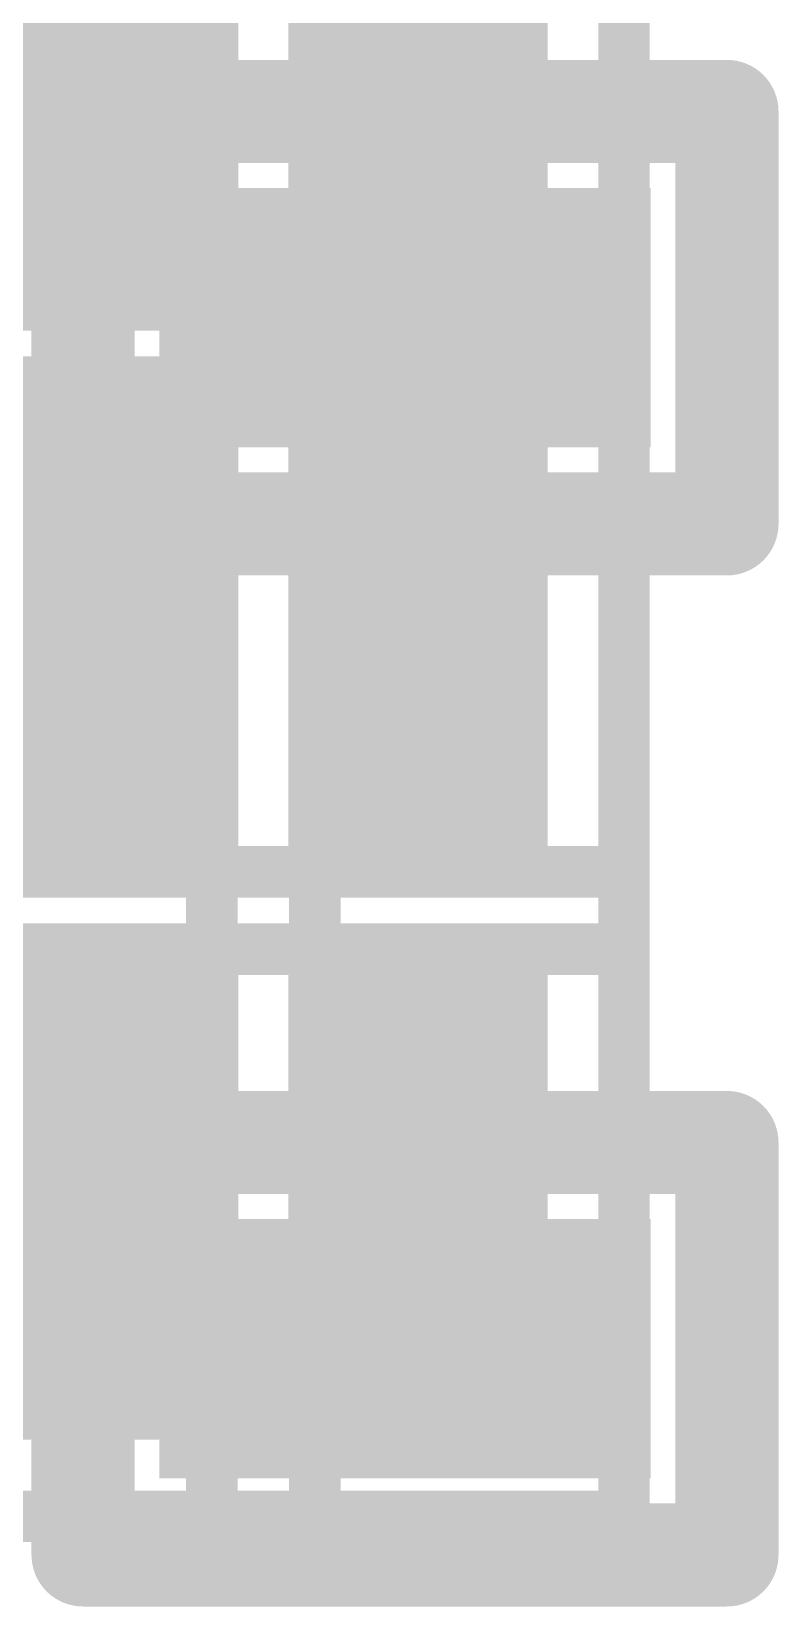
# Model space of a CAD drawing. Header units: millimetres. Extents: x 169 to 355, y 129 to 253.
# Drawn here: x 204.275 to 205.725, y 140.5 to 143.555 of the extents above; entities that cross this region are included whole.
import ezdxf

# ---------------------------------------------------------------- set-up
doc = ezdxf.new("R2010")
doc.units = ezdxf.units.MM
for name, color, linetype in [('BottomLayer', 5, 'Continuous'), ('BottomPaste', 16, 'Continuous'), ('BottomSolder', 6, 'Continuous'), ('Mechanical1', 6, 'Continuous'), ('Mechanical15', 56, 'Continuous'), ('TopLayer', 1, 'Continuous'), ('TopOverlay', 2, 'Continuous'), ('TopPaste', 8, 'Continuous'), ('TopSolder', 216, 'Continuous')]:
    doc.layers.add(name, color=color, linetype=linetype)

# ---------------------------------------------------------------- blocks, each defined once
blk = doc.blocks.new('R0201________B_259')
at = {"layer": 'BottomLayer'}
for points in [[(-0.075, -0.15), (-0.075, 0.15), (-0.375, -0.15), (-0.375, 0.15)], [(0.375, -0.15), (0.375, 0.15), (0.075, -0.15), (0.075, 0.15)]]:
    blk.add_solid(points, dxfattribs=at)
at = {"layer": 'BottomPaste'}
for points in [[(-0.075, -0.15), (-0.075, 0.15), (-0.375, -0.15), (-0.375, 0.15)], [(0.375, -0.15), (0.375, 0.15), (0.075, -0.15), (0.075, 0.15)]]:
    blk.add_solid(points, dxfattribs=at)
at = {"layer": 'BottomSolder'}
for points in [[(0.0266, -0.2516), (0.0266, 0.2516), (-0.4766, -0.2516), (-0.4766, 0.2516)], [(0.4766, -0.2516), (0.4766, 0.2516), (-0.0266, -0.2516), (-0.0266, 0.2516)]]:
    blk.add_solid(points, dxfattribs=at)
at = {"layer": 'Mechanical1', "const_width": 0.1}
for points in [[(-0.2999, 0.1499), (-0.2999, -0.15)], [(-0.2999, 0.1499), (0.3001, 0.1499)], [(0.3001, 0.1499), (0.3001, -0.15)], [(-0.2999, -0.15), (0.3001, -0.15)]]:
    blk.add_lwpolyline(points, dxfattribs=at)
at = {"layer": 'Mechanical1', "const_width": 0.05}
for points in [[(-0.3249, 0.1499, 1), (-0.2749, 0.1499, 1)], [(-0.3249, 0.1499, 1), (-0.2749, 0.1499, 1)], [(0.2751, 0.1499, 1), (0.3251, 0.1499, 1)], [(0.2751, 0.1499, 1), (0.3251, 0.1499, 1)], [(-0.3249, -0.15, 1), (-0.2749, -0.15, 1)], [(-0.3249, -0.15, 1), (-0.2749, -0.15, 1)], [(0.2751, -0.15, 1), (0.3251, -0.15, 1)], [(0.2751, -0.15, 1), (0.3251, -0.15, 1)]]:
    blk.add_lwpolyline(points, format="xyb", close=True, dxfattribs=at)
at = {"layer": 'Mechanical15', "const_width": 0.1}
for points in [[(-0.625, 0.4), (-0.625, -0.4)], [(-0.625, 0.4), (0.625, 0.4)], [(0.625, 0.4), (0.625, -0.4)], [(0, 0.15), (0, -0.15)], [(-0.15, 0), (0.15, 0)], [(-0.625, -0.4), (0.625, -0.4)]]:
    blk.add_lwpolyline(points, dxfattribs=at)
at = {"layer": 'Mechanical15', "const_width": 0.05}
for points in [[(-0.65, 0.4, 1), (-0.6, 0.4, 1)], [(-0.65, 0.4, 1), (-0.6, 0.4, 1)], [(0.6, 0.4, 1), (0.65, 0.4, 1)], [(0.6, 0.4, 1), (0.65, 0.4, 1)], [(-0.025, 0.15, 1), (0.025, 0.15, 1)], [(-0.175, 0, 1), (-0.125, 0, 1)], [(0.125, 0, 1), (0.175, 0, 1)], [(-0.025, -0.15, 1), (0.025, -0.15, 1)], [(-0.65, -0.4, 1), (-0.6, -0.4, 1)], [(-0.65, -0.4, 1), (-0.6, -0.4, 1)], [(0.6, -0.4, 1), (0.65, -0.4, 1)], [(0.6, -0.4, 1), (0.65, -0.4, 1)]]:
    blk.add_lwpolyline(points, format="xyb", close=True, dxfattribs=at)
blk = doc.blocks.new('R0201________B_270')
at = {"layer": 'BottomLayer'}
for points in [[(-0.075, -0.15), (-0.075, 0.15), (-0.375, -0.15), (-0.375, 0.15)], [(0.375, -0.15), (0.375, 0.15), (0.075, -0.15), (0.075, 0.15)]]:
    blk.add_solid(points, dxfattribs=at)
at = {"layer": 'BottomPaste'}
for points in [[(-0.075, -0.15), (-0.075, 0.15), (-0.375, -0.15), (-0.375, 0.15)], [(0.375, -0.15), (0.375, 0.15), (0.075, -0.15), (0.075, 0.15)]]:
    blk.add_solid(points, dxfattribs=at)
at = {"layer": 'BottomSolder'}
for points in [[(0.0266, -0.2516), (0.0266, 0.2516), (-0.4766, -0.2516), (-0.4766, 0.2516)], [(0.4766, -0.2516), (0.4766, 0.2516), (-0.0266, -0.2516), (-0.0266, 0.2516)]]:
    blk.add_solid(points, dxfattribs=at)
at = {"layer": 'Mechanical1', "const_width": 0.1}
for points in [[(-0.2999, 0.1499), (-0.2999, -0.15)], [(-0.2999, 0.1499), (0.3001, 0.1499)], [(0.3001, 0.1499), (0.3001, -0.15)], [(-0.2999, -0.15), (0.3001, -0.15)]]:
    blk.add_lwpolyline(points, dxfattribs=at)
at = {"layer": 'Mechanical1', "const_width": 0.05}
for points in [[(-0.3249, 0.1499, 1), (-0.2749, 0.1499, 1)], [(-0.3249, 0.1499, 1), (-0.2749, 0.1499, 1)], [(0.2751, 0.1499, 1), (0.3251, 0.1499, 1)], [(0.2751, 0.1499, 1), (0.3251, 0.1499, 1)], [(-0.3249, -0.15, 1), (-0.2749, -0.15, 1)], [(-0.3249, -0.15, 1), (-0.2749, -0.15, 1)], [(0.2751, -0.15, 1), (0.3251, -0.15, 1)], [(0.2751, -0.15, 1), (0.3251, -0.15, 1)]]:
    blk.add_lwpolyline(points, format="xyb", close=True, dxfattribs=at)
at = {"layer": 'Mechanical15', "const_width": 0.1}
for points in [[(-0.625, 0.4), (-0.625, -0.4)], [(-0.625, 0.4), (0.625, 0.4)], [(0.625, 0.4), (0.625, -0.4)], [(0, 0.15), (0, -0.15)], [(-0.15, 0), (0.15, 0)], [(-0.625, -0.4), (0.625, -0.4)]]:
    blk.add_lwpolyline(points, dxfattribs=at)
at = {"layer": 'Mechanical15', "const_width": 0.05}
for points in [[(-0.65, 0.4, 1), (-0.6, 0.4, 1)], [(-0.65, 0.4, 1), (-0.6, 0.4, 1)], [(0.6, 0.4, 1), (0.65, 0.4, 1)], [(0.6, 0.4, 1), (0.65, 0.4, 1)], [(-0.025, 0.15, 1), (0.025, 0.15, 1)], [(-0.175, 0, 1), (-0.125, 0, 1)], [(0.125, 0, 1), (0.175, 0, 1)], [(-0.025, -0.15, 1), (0.025, -0.15, 1)], [(-0.65, -0.4, 1), (-0.6, -0.4, 1)], [(-0.65, -0.4, 1), (-0.6, -0.4, 1)], [(0.6, -0.4, 1), (0.65, -0.4, 1)], [(0.6, -0.4, 1), (0.65, -0.4, 1)]]:
    blk.add_lwpolyline(points, format="xyb", close=True, dxfattribs=at)
blk = doc.blocks.new('R0201________B_310')
at = {"layer": 'BottomLayer'}
for points in [[(-0.075, -0.15), (-0.075, 0.15), (-0.375, -0.15), (-0.375, 0.15)], [(0.375, -0.15), (0.375, 0.15), (0.075, -0.15), (0.075, 0.15)]]:
    blk.add_solid(points, dxfattribs=at)
at = {"layer": 'BottomPaste'}
for points in [[(-0.075, -0.15), (-0.075, 0.15), (-0.375, -0.15), (-0.375, 0.15)], [(0.375, -0.15), (0.375, 0.15), (0.075, -0.15), (0.075, 0.15)]]:
    blk.add_solid(points, dxfattribs=at)
at = {"layer": 'BottomSolder'}
for points in [[(0.0266, -0.2516), (0.0266, 0.2516), (-0.4766, -0.2516), (-0.4766, 0.2516)], [(0.4766, -0.2516), (0.4766, 0.2516), (-0.0266, -0.2516), (-0.0266, 0.2516)]]:
    blk.add_solid(points, dxfattribs=at)
at = {"layer": 'Mechanical1', "const_width": 0.1}
for points in [[(-0.2999, 0.1499), (-0.2999, -0.15)], [(-0.2999, 0.1499), (0.3001, 0.1499)], [(0.3001, 0.1499), (0.3001, -0.15)], [(-0.2999, -0.15), (0.3001, -0.15)]]:
    blk.add_lwpolyline(points, dxfattribs=at)
at = {"layer": 'Mechanical1', "const_width": 0.05}
for points in [[(-0.3249, 0.1499, 1), (-0.2749, 0.1499, 1)], [(-0.3249, 0.1499, 1), (-0.2749, 0.1499, 1)], [(0.2751, 0.1499, 1), (0.3251, 0.1499, 1)], [(0.2751, 0.1499, 1), (0.3251, 0.1499, 1)], [(-0.3249, -0.15, 1), (-0.2749, -0.15, 1)], [(-0.3249, -0.15, 1), (-0.2749, -0.15, 1)], [(0.2751, -0.15, 1), (0.3251, -0.15, 1)], [(0.2751, -0.15, 1), (0.3251, -0.15, 1)]]:
    blk.add_lwpolyline(points, format="xyb", close=True, dxfattribs=at)
at = {"layer": 'Mechanical15', "const_width": 0.1}
for points in [[(-0.625, 0.4), (-0.625, -0.4)], [(-0.625, 0.4), (0.625, 0.4)], [(0.625, 0.4), (0.625, -0.4)], [(0, 0.15), (0, -0.15)], [(-0.15, 0), (0.15, 0)], [(-0.625, -0.4), (0.625, -0.4)]]:
    blk.add_lwpolyline(points, dxfattribs=at)
at = {"layer": 'Mechanical15', "const_width": 0.05}
for points in [[(-0.65, 0.4, 1), (-0.6, 0.4, 1)], [(-0.65, 0.4, 1), (-0.6, 0.4, 1)], [(0.6, 0.4, 1), (0.65, 0.4, 1)], [(0.6, 0.4, 1), (0.65, 0.4, 1)], [(-0.025, 0.15, 1), (0.025, 0.15, 1)], [(-0.175, 0, 1), (-0.125, 0, 1)], [(0.125, 0, 1), (0.175, 0, 1)], [(-0.025, -0.15, 1), (0.025, -0.15, 1)], [(-0.65, -0.4, 1), (-0.6, -0.4, 1)], [(-0.65, -0.4, 1), (-0.6, -0.4, 1)], [(0.6, -0.4, 1), (0.65, -0.4, 1)], [(0.6, -0.4, 1), (0.65, -0.4, 1)]]:
    blk.add_lwpolyline(points, format="xyb", close=True, dxfattribs=at)
blk = doc.blocks.new('R0201________B_311')
at = {"layer": 'BottomLayer'}
for points in [[(-0.075, -0.15), (-0.075, 0.15), (-0.375, -0.15), (-0.375, 0.15)], [(0.375, -0.15), (0.375, 0.15), (0.075, -0.15), (0.075, 0.15)]]:
    blk.add_solid(points, dxfattribs=at)
at = {"layer": 'BottomPaste'}
for points in [[(-0.075, -0.15), (-0.075, 0.15), (-0.375, -0.15), (-0.375, 0.15)], [(0.375, -0.15), (0.375, 0.15), (0.075, -0.15), (0.075, 0.15)]]:
    blk.add_solid(points, dxfattribs=at)
at = {"layer": 'BottomSolder'}
for points in [[(0.0266, -0.2516), (0.0266, 0.2516), (-0.4766, -0.2516), (-0.4766, 0.2516)], [(0.4766, -0.2516), (0.4766, 0.2516), (-0.0266, -0.2516), (-0.0266, 0.2516)]]:
    blk.add_solid(points, dxfattribs=at)
at = {"layer": 'Mechanical1', "const_width": 0.1}
for points in [[(-0.2999, 0.1499), (-0.2999, -0.15)], [(-0.2999, 0.1499), (0.3001, 0.1499)], [(0.3001, 0.1499), (0.3001, -0.15)], [(-0.2999, -0.15), (0.3001, -0.15)]]:
    blk.add_lwpolyline(points, dxfattribs=at)
at = {"layer": 'Mechanical1', "const_width": 0.05}
for points in [[(-0.3249, 0.1499, 1), (-0.2749, 0.1499, 1)], [(-0.3249, 0.1499, 1), (-0.2749, 0.1499, 1)], [(0.2751, 0.1499, 1), (0.3251, 0.1499, 1)], [(0.2751, 0.1499, 1), (0.3251, 0.1499, 1)], [(-0.3249, -0.15, 1), (-0.2749, -0.15, 1)], [(-0.3249, -0.15, 1), (-0.2749, -0.15, 1)], [(0.2751, -0.15, 1), (0.3251, -0.15, 1)], [(0.2751, -0.15, 1), (0.3251, -0.15, 1)]]:
    blk.add_lwpolyline(points, format="xyb", close=True, dxfattribs=at)
at = {"layer": 'Mechanical15', "const_width": 0.1}
for points in [[(-0.625, 0.4), (-0.625, -0.4)], [(-0.625, 0.4), (0.625, 0.4)], [(0.625, 0.4), (0.625, -0.4)], [(0, 0.15), (0, -0.15)], [(-0.15, 0), (0.15, 0)], [(-0.625, -0.4), (0.625, -0.4)]]:
    blk.add_lwpolyline(points, dxfattribs=at)
at = {"layer": 'Mechanical15', "const_width": 0.05}
for points in [[(-0.65, 0.4, 1), (-0.6, 0.4, 1)], [(-0.65, 0.4, 1), (-0.6, 0.4, 1)], [(0.6, 0.4, 1), (0.65, 0.4, 1)], [(0.6, 0.4, 1), (0.65, 0.4, 1)], [(-0.025, 0.15, 1), (0.025, 0.15, 1)], [(-0.175, 0, 1), (-0.125, 0, 1)], [(0.125, 0, 1), (0.175, 0, 1)], [(-0.025, -0.15, 1), (0.025, -0.15, 1)], [(-0.65, -0.4, 1), (-0.6, -0.4, 1)], [(-0.65, -0.4, 1), (-0.6, -0.4, 1)], [(0.6, -0.4, 1), (0.65, -0.4, 1)], [(0.6, -0.4, 1), (0.65, -0.4, 1)]]:
    blk.add_lwpolyline(points, format="xyb", close=True, dxfattribs=at)
blk = doc.blocks.new('R0201________B_319')
at = {"layer": 'BottomLayer'}
for points in [[(-0.075, -0.15), (-0.075, 0.15), (-0.375, -0.15), (-0.375, 0.15)], [(0.375, -0.15), (0.375, 0.15), (0.075, -0.15), (0.075, 0.15)]]:
    blk.add_solid(points, dxfattribs=at)
at = {"layer": 'BottomPaste'}
for points in [[(-0.075, -0.15), (-0.075, 0.15), (-0.375, -0.15), (-0.375, 0.15)], [(0.375, -0.15), (0.375, 0.15), (0.075, -0.15), (0.075, 0.15)]]:
    blk.add_solid(points, dxfattribs=at)
at = {"layer": 'BottomSolder'}
for points in [[(0.0266, -0.2516), (0.0266, 0.2516), (-0.4766, -0.2516), (-0.4766, 0.2516)], [(0.4766, -0.2516), (0.4766, 0.2516), (-0.0266, -0.2516), (-0.0266, 0.2516)]]:
    blk.add_solid(points, dxfattribs=at)
at = {"layer": 'Mechanical1', "const_width": 0.1}
for points in [[(-0.2999, 0.1499), (-0.2999, -0.15)], [(-0.2999, 0.1499), (0.3001, 0.1499)], [(0.3001, 0.1499), (0.3001, -0.15)], [(-0.2999, -0.15), (0.3001, -0.15)]]:
    blk.add_lwpolyline(points, dxfattribs=at)
at = {"layer": 'Mechanical1', "const_width": 0.05}
for points in [[(-0.3249, 0.1499, 1), (-0.2749, 0.1499, 1)], [(-0.3249, 0.1499, 1), (-0.2749, 0.1499, 1)], [(0.2751, 0.1499, 1), (0.3251, 0.1499, 1)], [(0.2751, 0.1499, 1), (0.3251, 0.1499, 1)], [(-0.3249, -0.15, 1), (-0.2749, -0.15, 1)], [(-0.3249, -0.15, 1), (-0.2749, -0.15, 1)], [(0.2751, -0.15, 1), (0.3251, -0.15, 1)], [(0.2751, -0.15, 1), (0.3251, -0.15, 1)]]:
    blk.add_lwpolyline(points, format="xyb", close=True, dxfattribs=at)
at = {"layer": 'Mechanical15', "const_width": 0.1}
for points in [[(-0.625, 0.4), (-0.625, -0.4)], [(-0.625, 0.4), (0.625, 0.4)], [(0.625, 0.4), (0.625, -0.4)], [(0, 0.15), (0, -0.15)], [(-0.15, 0), (0.15, 0)], [(-0.625, -0.4), (0.625, -0.4)]]:
    blk.add_lwpolyline(points, dxfattribs=at)
at = {"layer": 'Mechanical15', "const_width": 0.05}
for points in [[(-0.65, 0.4, 1), (-0.6, 0.4, 1)], [(-0.65, 0.4, 1), (-0.6, 0.4, 1)], [(0.6, 0.4, 1), (0.65, 0.4, 1)], [(0.6, 0.4, 1), (0.65, 0.4, 1)], [(-0.025, 0.15, 1), (0.025, 0.15, 1)], [(-0.175, 0, 1), (-0.125, 0, 1)], [(0.125, 0, 1), (0.175, 0, 1)], [(-0.025, -0.15, 1), (0.025, -0.15, 1)], [(-0.65, -0.4, 1), (-0.6, -0.4, 1)], [(-0.65, -0.4, 1), (-0.6, -0.4, 1)], [(0.6, -0.4, 1), (0.65, -0.4, 1)], [(0.6, -0.4, 1), (0.65, -0.4, 1)]]:
    blk.add_lwpolyline(points, format="xyb", close=True, dxfattribs=at)
blk = doc.blocks.new('R0201________B_329')
at = {"layer": 'BottomLayer'}
for points in [[(-0.075, -0.15), (-0.075, 0.15), (-0.375, -0.15), (-0.375, 0.15)], [(0.375, -0.15), (0.375, 0.15), (0.075, -0.15), (0.075, 0.15)]]:
    blk.add_solid(points, dxfattribs=at)
at = {"layer": 'BottomPaste'}
for points in [[(-0.075, -0.15), (-0.075, 0.15), (-0.375, -0.15), (-0.375, 0.15)], [(0.375, -0.15), (0.375, 0.15), (0.075, -0.15), (0.075, 0.15)]]:
    blk.add_solid(points, dxfattribs=at)
at = {"layer": 'BottomSolder'}
for points in [[(0.0266, -0.2516), (0.0266, 0.2516), (-0.4766, -0.2516), (-0.4766, 0.2516)], [(0.4766, -0.2516), (0.4766, 0.2516), (-0.0266, -0.2516), (-0.0266, 0.2516)]]:
    blk.add_solid(points, dxfattribs=at)
at = {"layer": 'Mechanical1', "const_width": 0.1}
for points in [[(-0.2999, 0.1499), (-0.2999, -0.15)], [(-0.2999, 0.1499), (0.3001, 0.1499)], [(0.3001, 0.1499), (0.3001, -0.15)], [(-0.2999, -0.15), (0.3001, -0.15)]]:
    blk.add_lwpolyline(points, dxfattribs=at)
at = {"layer": 'Mechanical1', "const_width": 0.05}
for points in [[(-0.3249, 0.1499, 1), (-0.2749, 0.1499, 1)], [(-0.3249, 0.1499, 1), (-0.2749, 0.1499, 1)], [(0.2751, 0.1499, 1), (0.3251, 0.1499, 1)], [(0.2751, 0.1499, 1), (0.3251, 0.1499, 1)], [(-0.3249, -0.15, 1), (-0.2749, -0.15, 1)], [(-0.3249, -0.15, 1), (-0.2749, -0.15, 1)], [(0.2751, -0.15, 1), (0.3251, -0.15, 1)], [(0.2751, -0.15, 1), (0.3251, -0.15, 1)]]:
    blk.add_lwpolyline(points, format="xyb", close=True, dxfattribs=at)
at = {"layer": 'Mechanical15', "const_width": 0.1}
for points in [[(-0.625, 0.4), (-0.625, -0.4)], [(-0.625, 0.4), (0.625, 0.4)], [(0.625, 0.4), (0.625, -0.4)], [(0, 0.15), (0, -0.15)], [(-0.15, 0), (0.15, 0)], [(-0.625, -0.4), (0.625, -0.4)]]:
    blk.add_lwpolyline(points, dxfattribs=at)
at = {"layer": 'Mechanical15', "const_width": 0.05}
for points in [[(-0.65, 0.4, 1), (-0.6, 0.4, 1)], [(-0.65, 0.4, 1), (-0.6, 0.4, 1)], [(0.6, 0.4, 1), (0.65, 0.4, 1)], [(0.6, 0.4, 1), (0.65, 0.4, 1)], [(-0.025, 0.15, 1), (0.025, 0.15, 1)], [(-0.175, 0, 1), (-0.125, 0, 1)], [(0.125, 0, 1), (0.175, 0, 1)], [(-0.025, -0.15, 1), (0.025, -0.15, 1)], [(-0.65, -0.4, 1), (-0.6, -0.4, 1)], [(-0.65, -0.4, 1), (-0.6, -0.4, 1)], [(0.6, -0.4, 1), (0.65, -0.4, 1)], [(0.6, -0.4, 1), (0.65, -0.4, 1)]]:
    blk.add_lwpolyline(points, format="xyb", close=True, dxfattribs=at)
blk = doc.blocks.new('R0201_1554')
at = {"layer": 'Mechanical1', "const_width": 0.1}
for points in [[(-0.2999, 0.15), (0.3001, 0.15)], [(-0.2999, -0.1499), (-0.2999, 0.15)], [(0.3001, -0.1499), (0.3001, 0.15)], [(-0.2999, -0.1499), (0.3001, -0.1499)]]:
    blk.add_lwpolyline(points, dxfattribs=at)
at = {"layer": 'Mechanical1', "const_width": 0.05}
for points in [[(-0.3249, 0.15, 1), (-0.2749, 0.15, 1)], [(-0.3249, 0.15, 1), (-0.2749, 0.15, 1)], [(0.2751, 0.15, 1), (0.3251, 0.15, 1)], [(0.2751, 0.15, 1), (0.3251, 0.15, 1)], [(-0.3249, -0.1499, 1), (-0.2749, -0.1499, 1)], [(-0.3249, -0.1499, 1), (-0.2749, -0.1499, 1)], [(0.2751, -0.1499, 1), (0.3251, -0.1499, 1)], [(0.2751, -0.1499, 1), (0.3251, -0.1499, 1)]]:
    blk.add_lwpolyline(points, format="xyb", close=True, dxfattribs=at)
at = {"layer": 'Mechanical15', "const_width": 0.1}
for points in [[(-0.625, 0.4), (0.625, 0.4)], [(-0.625, -0.4), (-0.625, 0.4)], [(0.625, -0.4), (0.625, 0.4)], [(0, -0.15), (0, 0.15)], [(-0.15, 0), (0.15, 0)], [(-0.625, -0.4), (0.625, -0.4)]]:
    blk.add_lwpolyline(points, dxfattribs=at)
at = {"layer": 'Mechanical15', "const_width": 0.05}
for points in [[(-0.65, 0.4, 1), (-0.6, 0.4, 1)], [(-0.65, 0.4, 1), (-0.6, 0.4, 1)], [(0.6, 0.4, 1), (0.65, 0.4, 1)], [(0.6, 0.4, 1), (0.65, 0.4, 1)], [(-0.025, 0.15, 1), (0.025, 0.15, 1)], [(-0.175, 0, 1), (-0.125, 0, 1)], [(0.125, 0, 1), (0.175, 0, 1)], [(-0.025, -0.15, 1), (0.025, -0.15, 1)], [(-0.65, -0.4, 1), (-0.6, -0.4, 1)], [(-0.65, -0.4, 1), (-0.6, -0.4, 1)], [(0.6, -0.4, 1), (0.65, -0.4, 1)], [(0.6, -0.4, 1), (0.65, -0.4, 1)]]:
    blk.add_lwpolyline(points, format="xyb", close=True, dxfattribs=at)
at = {"layer": 'TopLayer'}
for points in [[(-0.375, 0.15), (-0.375, -0.15), (-0.075, 0.15), (-0.075, -0.15)], [(0.075, 0.15), (0.075, -0.15), (0.375, 0.15), (0.375, -0.15)]]:
    blk.add_solid(points, dxfattribs=at)
at = {"layer": 'TopOverlay', "const_width": 0.2}
for points in [[(-0.625, 0.4), (0.625, 0.4)], [(-0.625, -0.4), (-0.625, 0.4)], [(0.625, -0.4), (0.625, 0.4)], [(-0.625, -0.4), (0.625, -0.4)]]:
    blk.add_lwpolyline(points, dxfattribs=at)
at = {"layer": 'TopOverlay', "const_width": 0.1}
for points in [[(-0.675, 0.4, 1), (-0.575, 0.4, 1)], [(-0.675, 0.4, 1), (-0.575, 0.4, 1)], [(0.575, 0.4, 1), (0.675, 0.4, 1)], [(0.575, 0.4, 1), (0.675, 0.4, 1)], [(-0.675, -0.4, 1), (-0.575, -0.4, 1)], [(-0.675, -0.4, 1), (-0.575, -0.4, 1)], [(0.575, -0.4, 1), (0.675, -0.4, 1)], [(0.575, -0.4, 1), (0.675, -0.4, 1)]]:
    blk.add_lwpolyline(points, format="xyb", close=True, dxfattribs=at)
at = {"layer": 'TopPaste'}
for points in [[(-0.375, 0.15), (-0.375, -0.15), (-0.075, 0.15), (-0.075, -0.15)], [(0.075, 0.15), (0.075, -0.15), (0.375, 0.15), (0.375, -0.15)]]:
    blk.add_solid(points, dxfattribs=at)
at = {"layer": 'TopSolder'}
for points in [[(-0.4766, 0.2516), (-0.4766, -0.2516), (0.0266, 0.2516), (0.0266, -0.2516)], [(-0.0266, 0.2516), (-0.0266, -0.2516), (0.4766, 0.2516), (0.4766, -0.2516)]]:
    blk.add_solid(points, dxfattribs=at)
blk = doc.blocks.new('R0201_1568')
at = {"layer": 'Mechanical1', "const_width": 0.1}
for points in [[(-0.2999, 0.15), (0.3001, 0.15)], [(-0.2999, -0.1499), (-0.2999, 0.15)], [(0.3001, -0.1499), (0.3001, 0.15)], [(-0.2999, -0.1499), (0.3001, -0.1499)]]:
    blk.add_lwpolyline(points, dxfattribs=at)
at = {"layer": 'Mechanical1', "const_width": 0.05}
for points in [[(-0.3249, 0.15, 1), (-0.2749, 0.15, 1)], [(-0.3249, 0.15, 1), (-0.2749, 0.15, 1)], [(0.2751, 0.15, 1), (0.3251, 0.15, 1)], [(0.2751, 0.15, 1), (0.3251, 0.15, 1)], [(-0.3249, -0.1499, 1), (-0.2749, -0.1499, 1)], [(-0.3249, -0.1499, 1), (-0.2749, -0.1499, 1)], [(0.2751, -0.1499, 1), (0.3251, -0.1499, 1)], [(0.2751, -0.1499, 1), (0.3251, -0.1499, 1)]]:
    blk.add_lwpolyline(points, format="xyb", close=True, dxfattribs=at)
at = {"layer": 'Mechanical15', "const_width": 0.1}
for points in [[(-0.625, 0.4), (0.625, 0.4)], [(-0.625, -0.4), (-0.625, 0.4)], [(0.625, -0.4), (0.625, 0.4)], [(0, -0.15), (0, 0.15)], [(-0.15, 0), (0.15, 0)], [(-0.625, -0.4), (0.625, -0.4)]]:
    blk.add_lwpolyline(points, dxfattribs=at)
at = {"layer": 'Mechanical15', "const_width": 0.05}
for points in [[(-0.65, 0.4, 1), (-0.6, 0.4, 1)], [(-0.65, 0.4, 1), (-0.6, 0.4, 1)], [(0.6, 0.4, 1), (0.65, 0.4, 1)], [(0.6, 0.4, 1), (0.65, 0.4, 1)], [(-0.025, 0.15, 1), (0.025, 0.15, 1)], [(-0.175, 0, 1), (-0.125, 0, 1)], [(0.125, 0, 1), (0.175, 0, 1)], [(-0.025, -0.15, 1), (0.025, -0.15, 1)], [(-0.65, -0.4, 1), (-0.6, -0.4, 1)], [(-0.65, -0.4, 1), (-0.6, -0.4, 1)], [(0.6, -0.4, 1), (0.65, -0.4, 1)], [(0.6, -0.4, 1), (0.65, -0.4, 1)]]:
    blk.add_lwpolyline(points, format="xyb", close=True, dxfattribs=at)
at = {"layer": 'TopLayer'}
for points in [[(-0.375, 0.15), (-0.375, -0.15), (-0.075, 0.15), (-0.075, -0.15)], [(0.075, 0.15), (0.075, -0.15), (0.375, 0.15), (0.375, -0.15)]]:
    blk.add_solid(points, dxfattribs=at)
at = {"layer": 'TopOverlay', "const_width": 0.2}
for points in [[(-0.625, 0.4), (0.625, 0.4)], [(-0.625, -0.4), (-0.625, 0.4)], [(0.625, -0.4), (0.625, 0.4)], [(-0.625, -0.4), (0.625, -0.4)]]:
    blk.add_lwpolyline(points, dxfattribs=at)
at = {"layer": 'TopOverlay', "const_width": 0.1}
for points in [[(-0.675, 0.4, 1), (-0.575, 0.4, 1)], [(-0.675, 0.4, 1), (-0.575, 0.4, 1)], [(0.575, 0.4, 1), (0.675, 0.4, 1)], [(0.575, 0.4, 1), (0.675, 0.4, 1)], [(-0.675, -0.4, 1), (-0.575, -0.4, 1)], [(-0.675, -0.4, 1), (-0.575, -0.4, 1)], [(0.575, -0.4, 1), (0.675, -0.4, 1)], [(0.575, -0.4, 1), (0.675, -0.4, 1)]]:
    blk.add_lwpolyline(points, format="xyb", close=True, dxfattribs=at)
at = {"layer": 'TopPaste'}
for points in [[(-0.375, 0.15), (-0.375, -0.15), (-0.075, 0.15), (-0.075, -0.15)], [(0.075, 0.15), (0.075, -0.15), (0.375, 0.15), (0.375, -0.15)]]:
    blk.add_solid(points, dxfattribs=at)
at = {"layer": 'TopSolder'}
for points in [[(-0.4766, 0.2516), (-0.4766, -0.2516), (0.0266, 0.2516), (0.0266, -0.2516)], [(-0.0266, 0.2516), (-0.0266, -0.2516), (0.4766, 0.2516), (0.4766, -0.2516)]]:
    blk.add_solid(points, dxfattribs=at)

msp = doc.modelspace()

# ---------------------------------------------------------------- block references
for name, p, rotation in [('R0201________B_259', (204.425, 143.5), 90), ('R0201________B_270', (205.025, 143.5), 90), ('R0201_1554', (205, 143), 360), ('R0201________B_310', (204.425, 142.4), 90), ('R0201________B_311', (205.025, 142.4), 90), ('R0201________B_329', (204.425, 141.3), 90), ('R0201________B_319', (205.025, 141.3), 90), ('R0201_1568', (205, 141), 360)]:
    msp.add_blockref(name, p, dxfattribs=dict(rotation=rotation))

doc.saveas('drawing.dxf')
